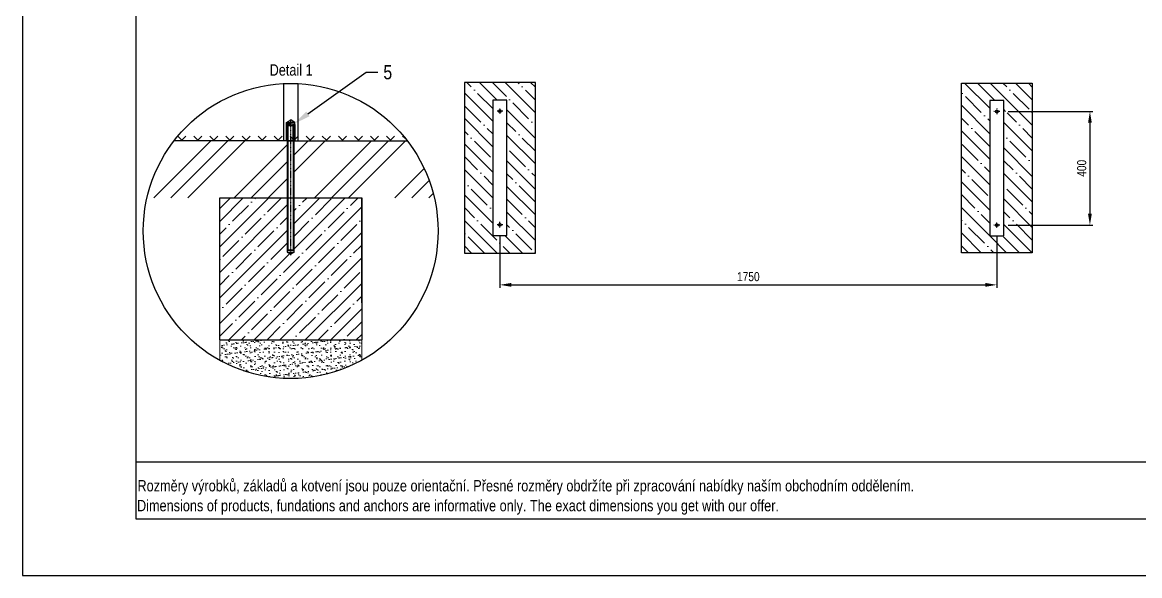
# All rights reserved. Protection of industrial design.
# Model space of a CAD drawing. Header units: millimetres. Extents: x 5064 to 11004, y 3085 to 7285.
# Drawn here: x 5064 to 8999, y 3085 to 5032 of the extents above; entities that cross this region are included whole.
import ezdxf
from ezdxf import colors
from ezdxf.entities.mleader import LeaderData, LeaderLine
from ezdxf.lldxf.tags import DXFTag
from ezdxf.math import Vec2, Vec3

# ---------------------------------------------------------------- set-up
doc = ezdxf.new("R2010")
doc.units = ezdxf.units.MM
doc.header["$LTSCALE"] = 0.3
doc.linetypes.add('DashDot', pattern=[15, 9, -3, 0, -3])
doc.layers.add('Nekreslit', color=6, linetype='Continuous', plot=False)
doc.layers.add('SRAFY', color=251, linetype='Continuous', lineweight=13)
doc.styles.add('SEACAD_Arial', font='arial.ttf', dxfattribs={"width": 0.8})
tags = doc.linetypes.add('HIDDEN2', pattern=[4.7625, 3.175, -1.5875]).pattern_tags.tags
tags[6:7] = [DXFTag(74, 4), DXFTag(75, 0), DXFTag(340, '0'), DXFTag(46, 0.0), DXFTag(50, 0.0), DXFTag(44, 0.0), DXFTag(45, 0.0)]
tags[4:5] = [DXFTag(74, 4), DXFTag(75, 0), DXFTag(340, '0'), DXFTag(46, 0.0), DXFTag(50, 0.0), DXFTag(44, 0.0), DXFTag(45, 0.0)]
doc.dimstyles.new('ISO-25', dxfattribs={"dimtxt": 1.6, "dimasz": 2, "dimexe": 0.5, "dimexo": 1.5, "dimtad": 1, "dimdec": 0, "dimtxsty": 'SEACAD_Arial', "dimcen": 2, "dimadec": 0, "dimazin": 0, "dimtfac": 1, "dimtdec": 0, "dimtmove": 0, "dimatfit": 3, "dimfxl": 1, "dimarcsym": 0})

# ---------------------------------------------------------------- blocks, each defined once
blk = doc.blocks.new('*D144')
at = {"color": 0, "lineweight": -2, "transparency": 16777216}
for p, q in [((6746, 4279.9), (6746, 4098.3)), ((8496.2, 4278.4), (8496.2, 4098.3)), ((6786, 4108.3), (8456.2, 4108.3))]:
    blk.add_line(p, q, dxfattribs=at)
at = {"color": 0, "transparency": 16777216}
for points in [[(6786, 4115), (6786, 4101.6), (6746, 4108.3)], [(8456.2, 4115), (8456.2, 4101.6), (8496.2, 4108.3)]]:
    blk.add_solid(points, dxfattribs=at)
at = {"layer": 'Defpoints', "color": 0, "transparency": 16777216}
for p in [(6746, 4309.9), (8496.2, 4308.4), (8496.2, 4108.3)]:
    blk.add_point(p, dxfattribs=at)
at = {"color": 0, "transparency": 16777216, "insert": (7621.1, 4137.1), "char_height": 32, "attachment_point": 5, "style": 'SEACAD_Arial'}
blk.add_mtext('1750', dxfattribs=at)
blk = doc.blocks.new('*D145')
at = {"color": 0, "lineweight": -2, "transparency": 16777216}
for p, q in [((8536.2, 4718.4), (8834.1, 4718.4)), ((8824.1, 4678.4), (8824.1, 4358.4)), ((8536.2, 4318.4), (8834.1, 4318.4))]:
    blk.add_line(p, q, dxfattribs=at)
at = {"color": 0, "transparency": 16777216}
for points in [[(8817.4, 4678.4), (8830.7, 4678.4), (8824.1, 4718.4)], [(8817.4, 4358.4), (8830.7, 4358.4), (8824.1, 4318.4)]]:
    blk.add_solid(points, dxfattribs=at)
at = {"layer": 'Defpoints', "color": 0, "transparency": 16777216}
for p in [(8506.2, 4718.4), (8506.2, 4318.4), (8824.1, 4318.4)]:
    blk.add_point(p, dxfattribs=at)
at = {"color": 0, "transparency": 16777216, "insert": (8795.2, 4518.4), "char_height": 32, "attachment_point": 5, "rotation": 90, "style": 'SEACAD_Arial'}
blk.add_mtext('400', dxfattribs=at)

msp = doc.modelspace()

# ---------------------------------------------------------------- hatches: boundary and pattern name
at = {"layer": 'SRAFY'}
h = msp.add_hatch(dxfattribs=at)
h.set_pattern_fill('ANSI35', color=256, scale=10, angle=90)
h.paths.add_polyline_path([(8621.2, 4818.4), (8371.2, 4818.4), (8371.2, 4221.3), (8621.2, 4221.3)])
h.paths.add_polyline_path([(8471.2, 4756.4), (8521.2, 4756.4), (8521.2, 4280.4), (8471.2, 4280.4)], flags=16)
h.paths.add_polyline_path([(8491.2, 4718.4, -1), (8501.2, 4718.4, -1)], flags=0)
h.paths.add_polyline_path([(8501.2, 4318.4, -1), (8491.2, 4318.4, -1)], flags=0)
h.paths.add_polyline_path([(6871, 4819.9), (6621, 4819.9), (6621, 4219.9), (6871, 4219.9)])
h.paths.add_polyline_path([(6721, 4757.9), (6771, 4757.9), (6771, 4281.9), (6721, 4281.9)], flags=16)
h.paths.add_polyline_path([(6741, 4719.9, -1), (6751, 4719.9, -1)], flags=0)
h.paths.add_polyline_path([(6751, 4319.9, -1), (6741, 4319.9, -1)], flags=0)
h.paths.add_polyline_path([(8527.2, 4718.4, -1), (8537.2, 4718.4, -1)], flags=16)
h.paths.add_polyline_path([(8537.2, 4318.4, -1), (8527.2, 4318.4, -1)], flags=16)
h = msp.add_hatch(dxfattribs=at)
h.set_pattern_fill('ANSI31', color=256, scale=0.5)
h.paths.add_polyline_path([(6019.4, 4674.9), (6017.8, 4673.3), (6017.8, 4669.1), (6017.8, 4669.1), (6019.4, 4667.5)])
h.paths.add_polyline_path([(6001, 4673.3), (5999.4, 4674.9), (5999.4, 4667.5), (6001, 4669.1)])
h.paths.add_polyline_path([(5999.4, 4674.9), (5997.4, 4674.9), (5995.3, 4672.8), (5995.3, 4617.1), (5997.4, 4614.9), (5999.4, 4614.9), (5999.4, 4667.5)])
h.paths.add_polyline_path([(6023.5, 4672.8), (6021.4, 4674.9), (6019.4, 4674.9), (6019.4, 4667.5), (6019.4, 4667.5), (6019.4, 4614.9), (6021.4, 4614.9), (6023.5, 4617.1)])
h = msp.add_hatch(dxfattribs=at)
h.set_pattern_fill('GOST_GROUND', color=256, scale=20)
h.set_pattern_definition([(45, (-1469.58, 245.79), (282.8427, -2e-14), [400]), (45, (-1409.58, 245.79), (282.8427, -2e-14), [400]), (45, (-1349.58, 245.79), (282.8427, -2e-14), [400])])
h.paths.add_polyline_path([(5999.4, 4615), (5977.4, 4615), (5598.5, 4615, 0.107975), (5503.6, 4414.7), (5759.4, 4414.7), (5999.4, 4414.7)])
h.paths.add_polyline_path([(6420.3, 4615), (6041.4, 4615), (6019.4, 4615), (6019.4, 4414.7), (6259.4, 4414.7), (6515.2, 4414.7, 0.107975)])
h = msp.add_hatch(dxfattribs=at)
h.set_pattern_fill('TERACO', color=256, scale=20)
h.set_pattern_definition([(45, (-2237.18, -699.72), (-28.28427, 28.28427), [20, -20]), (135, (-2180.613, -699.72), (-28.28427, -28.28427), [20, -20])])
h.paths.add_polyline_path([(5607.6, 4614.9), (5607.6, 4638), (6411.2, 4638), (6411.2, 4614.9)])
h = msp.add_hatch(dxfattribs=at)
h.set_pattern_fill('ANSI35', color=256, scale=10)
h.set_pattern_definition([(45, (-1469.58, 245.79), (-44.9013, 44.90127), []), (45, (-1424.68, 245.79), (-44.9013, 44.90127), [79.375, -15.875, 0, -15.875])])
h.paths.add_polyline_path([(6259.4, 4414.7), (6019.4, 4414.7), (6019.4, 4223.7), (5999.4, 4223.7), (5999.4, 4414.7), (5759.4, 4414.7), (5759.4, 3914.7), (6259.4, 3914.7)])
h = msp.add_hatch(dxfattribs=at)
h.set_pattern_fill('AR-SAND', color=256, scale=0.5)
h.set_pattern_definition([(37.5, (-1469.582, 245.79), (-0.80002, 24.47066), [0, -19.304, 0, -21.59, 0, -20.6375]), (7.5, (-1469.582, 245.79), (22.47616, 35.84126), [0, -10.414, 0, -17.399, 0, -6.6675]), (327.5, (-1485.203, 245.79), (39.54962, 0.071866), [0, -6.35, 0, -22.86, 0, -29.845]), (317.5, (-1485.203, 245.79), (38.17782, 11.14647), [0, -3.175, 0, -14.986, 0, -17.145])])
h.paths.add_polyline_path([(5759.4, 3914.7), (5759.4, 3842.8, 0.256659), (6259.4, 3842.8), (6259.4, 3914.7)])

# ---------------------------------------------------------------- linework, layer by layer
for p, q in [((5985.4, 4615), (5985.4, 4815)), ((6035.4, 4615), (6035.4, 4815)), ((5997.4, 4674.9), (5995.3, 4672.8)), ((5995.3, 4672.8), (5995.3, 4617.1)), ((6009.4, 4674.9), (5997.4, 4674.9)), ((5999.4, 4614.9), (5999.4, 4674.9)), ((5999.4, 4674.9), (6001, 4673.3)), ((6001, 4674.9), (6009.4, 4674.9)), ((6001, 4616.5), (6001, 4673.3)), ((6001, 4673.3), (6009.4, 4673.3)), ((6001, 4669.1), (6017.8, 4669.1)), ((6009.4, 4674.9), (6021.4, 4674.9)), ((6017.8, 4673.3), (6009.4, 4673.3)), ((6019.4, 4674.9), (6017.8, 4673.3)), ((6017.8, 4616.5), (6017.8, 4673.3)), ((6019.4, 4614.9), (6019.4, 4674.9)), ((6021.4, 4674.9), (6023.5, 4672.8)), ((6023.5, 4672.8), (6023.5, 4617.1)), ((5999.4, 4614.9), (5598.5, 4615)), ((5997.4, 4614.9), (5995.3, 4617.1)), ((5997.4, 4614.9), (5999.4, 4614.9)), ((5999.4, 4614.9), (6001, 4616.5)), ((5999.4, 4614.9), (6019.4, 4614.9)), ((6001, 4616.5), (6009.4, 4616.5)), ((6017.8, 4616.5), (6009.4, 4616.5)), ((6019.4, 4614.9), (6017.8, 4616.5)), ((6019.4, 4614.9), (6420.3, 4615)), ((6021.4, 4614.9), (6023.5, 4617.1)), ((6041.4, 4615), (6420.3, 4615))]:
    msp.add_line(p, q)
at = {"linetype": 'DashDot', "ltscale": 0.1}
for p, q in [((6746, 4729.9), (6746, 4709.9)), ((8496.2, 4728.4), (8496.2, 4708.4)), ((6756, 4719.9), (6736, 4719.9)), ((8506.2, 4718.4), (8486.2, 4718.4)), ((6746, 4309.9), (6746, 4329.9)), ((8496.2, 4308.4), (8496.2, 4328.4)), ((6756, 4319.9), (6736, 4319.9)), ((8506.2, 4318.4), (8486.2, 4318.4))]:
    msp.add_line(p, q, dxfattribs=at)
at = {"linetype": 'HIDDEN2', "ltscale": 0.1}
for p, q in [((5994.4, 4679.9), (6009.4, 4688.6)), ((6024.4, 4679.9), (6009.4, 4688.6)), ((5994.4, 4679.9), (6009.4, 4679.9)), ((6024.4, 4679.9), (6009.4, 4679.9)), ((5997.4, 4223.7), (6021.4, 4223.7)), ((5997.4, 4223.7), (6009.4, 4216.7)), ((6021.4, 4223.7), (6009.4, 4216.7))]:
    msp.add_line(p, q, dxfattribs=at)
at = {"color": 7, "linetype": 'DashDot', "lineweight": 30}
msp.add_line((6009.4, 4212.9), (6009.4, 4691.8), dxfattribs=at)
at = {"linetype": 'HIDDEN2'}
for p, q in [((5994.4, 4614.9), (5994.4, 4679.9)), ((6024.4, 4614.9), (6024.4, 4679.9))]:
    msp.add_line(p, q, dxfattribs=at)
at = {"color": 7, "linetype": 'HIDDEN2'}
for p, q in [((6001, 4669.1), (5999.4, 4667.5)), ((6019.4, 4667.5), (5999.4, 4667.5)), ((6019.4, 4667.5), (6017.8, 4669.1)), ((5997.4, 4614.9), (5997.4, 4414.7)), ((6019.4, 4614.9), (6019.4, 4614.9)), ((6021.4, 4414.7), (6021.4, 4614.9)), ((5997.4, 4414.7), (5997.4, 4223.7)), ((6021.4, 4223.7), (6021.4, 4414.7)), ((5999.4, 4231.3), (6019.4, 4231.3)), ((5999.4, 4231.3), (6001, 4229.7)), ((6009.4, 4229.7), (6001, 4229.7)), ((6017.8, 4229.7), (6009.4, 4229.7)), ((6017.8, 4229.7), (6019.4, 4231.3))]:
    msp.add_line(p, q, dxfattribs=at)
at = {"color": 7, "linetype": 'Continuous'}
for p, q in [((5999.4, 4667.5), (5999.4, 4231.3)), ((6019.4, 4231.3), (6019.4, 4667.5)), ((5759.4, 3914.7), (5759.4, 4414.7)), ((5759.4, 4414.7), (6259.4, 4414.7)), ((6259.4, 4414.7), (6259.4, 3914.7)), ((6259.4, 4293.7), (6259.4, 4413.7)), ((6259.4, 4045.4), (6259.4, 4413.7)), ((5759.4, 3914.7), (6259.4, 3914.7))]:
    msp.add_line(p, q, dxfattribs=at)
at = {"lineweight": 15}
for p, q in [((6001, 4669.1), (6001, 4229.7)), ((6017.8, 4669.1), (6017.8, 4229.7))]:
    msp.add_line(p, q, dxfattribs=at)
for points in [[(6621, 4219.9), (6871, 4219.9), (6871, 4819.9), (6621, 4819.9)], [(8621.2, 4221.3), (8371.2, 4221.3), (8371.2, 4818.4), (8621.2, 4818.4)], [(6721, 4281.9), (6771, 4281.9), (6771, 4757.9), (6721, 4757.9)], [(8471.2, 4280.4), (8521.2, 4280.4), (8521.2, 4756.4), (8471.2, 4756.4)]]:
    msp.add_lwpolyline(points, close=True)
at = {"color": 7, "linetype": 'Continuous'}
msp.add_circle((6009.4, 4297.8), 519.1, dxfattribs=at)
for centre in [(6746, 4719.9), (8496.2, 4718.4), (6746, 4319.9), (8496.2, 4318.4)]:
    msp.add_circle(centre, 5)
at = {"layer": 'Nekreslit'}
msp.add_line((5464.4, 3485.3), (9504.4, 3485.3), dxfattribs=at)
for points in [[(5064.4, 3085.3), (11004.4, 3085.3), (11004.4, 7285.3), (5064.4, 7285.3)], [(5464.4, 3285.3), (9504.4, 3285.3), (9504.4, 6885.3), (5464.4, 6885.3)]]:
    msp.add_lwpolyline(points, close=True, dxfattribs=at)
at = {"layer": 'SRAFY'}
for p, q in [((5759.4, 3914.7), (6259.4, 3914.7)), ((5759.4, 3914.7), (5759.4, 3842.8)), ((6259.4, 3914.7), (6259.4, 3842.8))]:
    msp.add_line(p, q, dxfattribs=at)

# ---------------------------------------------------------------- texts
at = {"style": 'SEACAD_Arial', "width": 0.8}
for s, p in [('Rozměry výrobků, základů a kotvení jsou pouze orientační. Přesné rozměry obdržíte při zpracování nabídky naším obchodním oddělením.', (5469.8, 3381.6)), ('Dimensions of products, fundations and anchors are informative only. The exact dimensions you get with our offer.', (5468.2, 3311.7))]:
    msp.add_text(s, height=39.9982, dxfattribs=at).set_placement(p)
at = {"insert": (5935.2, 4884.4), "char_height": 40, "attachment_point": 1, "style": 'SEACAD_Arial'}
msp.add_mtext_dynamic_manual_height_columns('Detail 1', width=226.121, gutter_width=200, heights=[0], dxfattribs=at)

# ---------------------------------------------------------------- dimensions: what is measured, and where the dimension line sits
dim = msp.add_linear_dim(base=(8824.1, 4318.4), p1=(8506.2, 4718.4), p2=(8506.2, 4318.4), angle=90, dimstyle='ISO-25')
dim.commit()
dim.dimension.update_dxf_attribs({"geometry": '*D145', "text_midpoint": (8795.2, 4518.4)})
dim = msp.add_linear_dim(base=(8496.2, 4108.3), p1=(6746, 4309.9), p2=(8496.2, 4308.4), dimstyle='ISO-25')
dim.commit()
dim.dimension.update_dxf_attribs({"geometry": '*D144', "text_midpoint": (7621.1, 4137.1)})

# ---------------------------------------------------------------- leaders
ml = msp.add_multileader_mtext('Standard')
ml.set_content('5', color=256, style='SEACAD_Arial')
ml.set_leader_properties()
ml.build(insert=Vec2(0, 0))
ml.multileader.update_dxf_attribs({"text_right_attachment_type": 6, "dogleg_length": 2, "arrow_head_size": 60, "scale": 20})
ctx = ml.context
ctx.base_point, ctx.scale, ctx.char_height, ctx.arrow_head_size, ctx.landing_gap_size, ctx.plane_origin = Vec3(6315.8, 4856.2), 20, 50, 60, 20, Vec3(5883.6, 4589.9)
ctx.right_attachment = 6
notes = []
notes.append((ctx, [(0, (1, 1, 0), (6275.8, 4856.2), (1, 0), 40, [(0, [(6021.4, 4674.9)], 0, [])])]))
ctx.mtext.insert, ctx.mtext.flow_direction = Vec3(6335.8, 4881.6), 5
for ctx, leaders in notes:
    for number, flags, end, landing, length, lines in leaders:
        leader = LeaderData()
        leader.index, (leader.has_last_leader_line, leader.has_dogleg_vector, leader.attachment_direction) = number, flags
        leader.last_leader_point, leader.dogleg_vector, leader.dogleg_length = Vec3(end), Vec3(landing), length
        for number, points, colour, breaks in lines:
            line = LeaderLine()
            line.index, line.vertices, line.color, line.breaks = number, Vec3.list(points), colors.encode_raw_color(colour), breaks
            leader.lines.append(line)
        ctx.leaders.append(leader)

doc.saveas('drawing.dxf')
